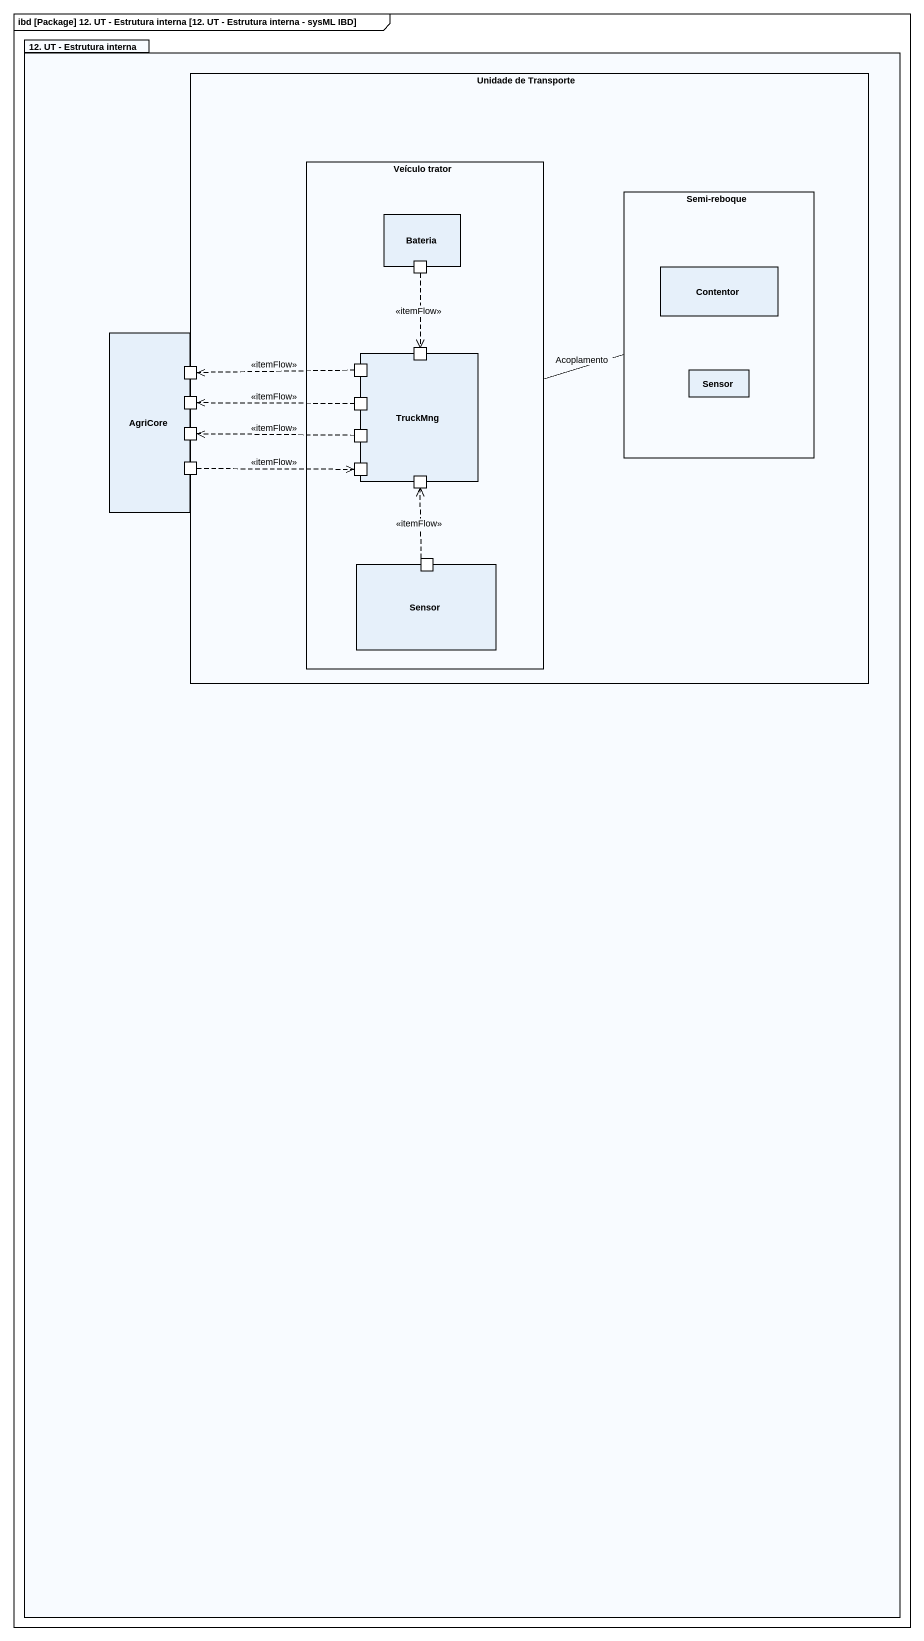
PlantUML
@startuml
mainframe ibd [Package] 12. UT - Estrutura interna [12. UT - Estrutura interna - sysML IBD]
package "12. UT - Estrutura interna" as p12_UT_Estrutura_interna {
  rectangle "Unidade de Transporte" as Unidade_de_Transporte {
    rectangle "Veículo trator" as Veículo_trator {
      rectangle Bateria {
        port " " as port1
      }
      rectangle TruckMng {
        port " " as port2
        port " " as port5
        port " " as port6
        port " " as port8
        port " " as port10
        port " " as port11
      }
      rectangle "Sensor" as Sensor_2 {
        port " " as port12
      }
    }
    rectangle "Semi-reboque" as Semi_reboque {
      rectangle Contentor
      rectangle Sensor
    }
  }
  rectangle AgriCore {
    port " " as port3
    port " " as port4
    port " " as port7
    port " " as port9
  }
}
Veículo_trator -right- Semi_reboque : Acoplamento
port1 ..> port2 : <<itemFlow>>
port5 .left.> port3 : <<itemFlow>>
port6 .left.> port4 : <<itemFlow>>
port8 .left.> port7 : <<itemFlow>>
port9 .right.> port10 : <<itemFlow>>
port12 .up.> port11 : <<itemFlow>>
@enduml
